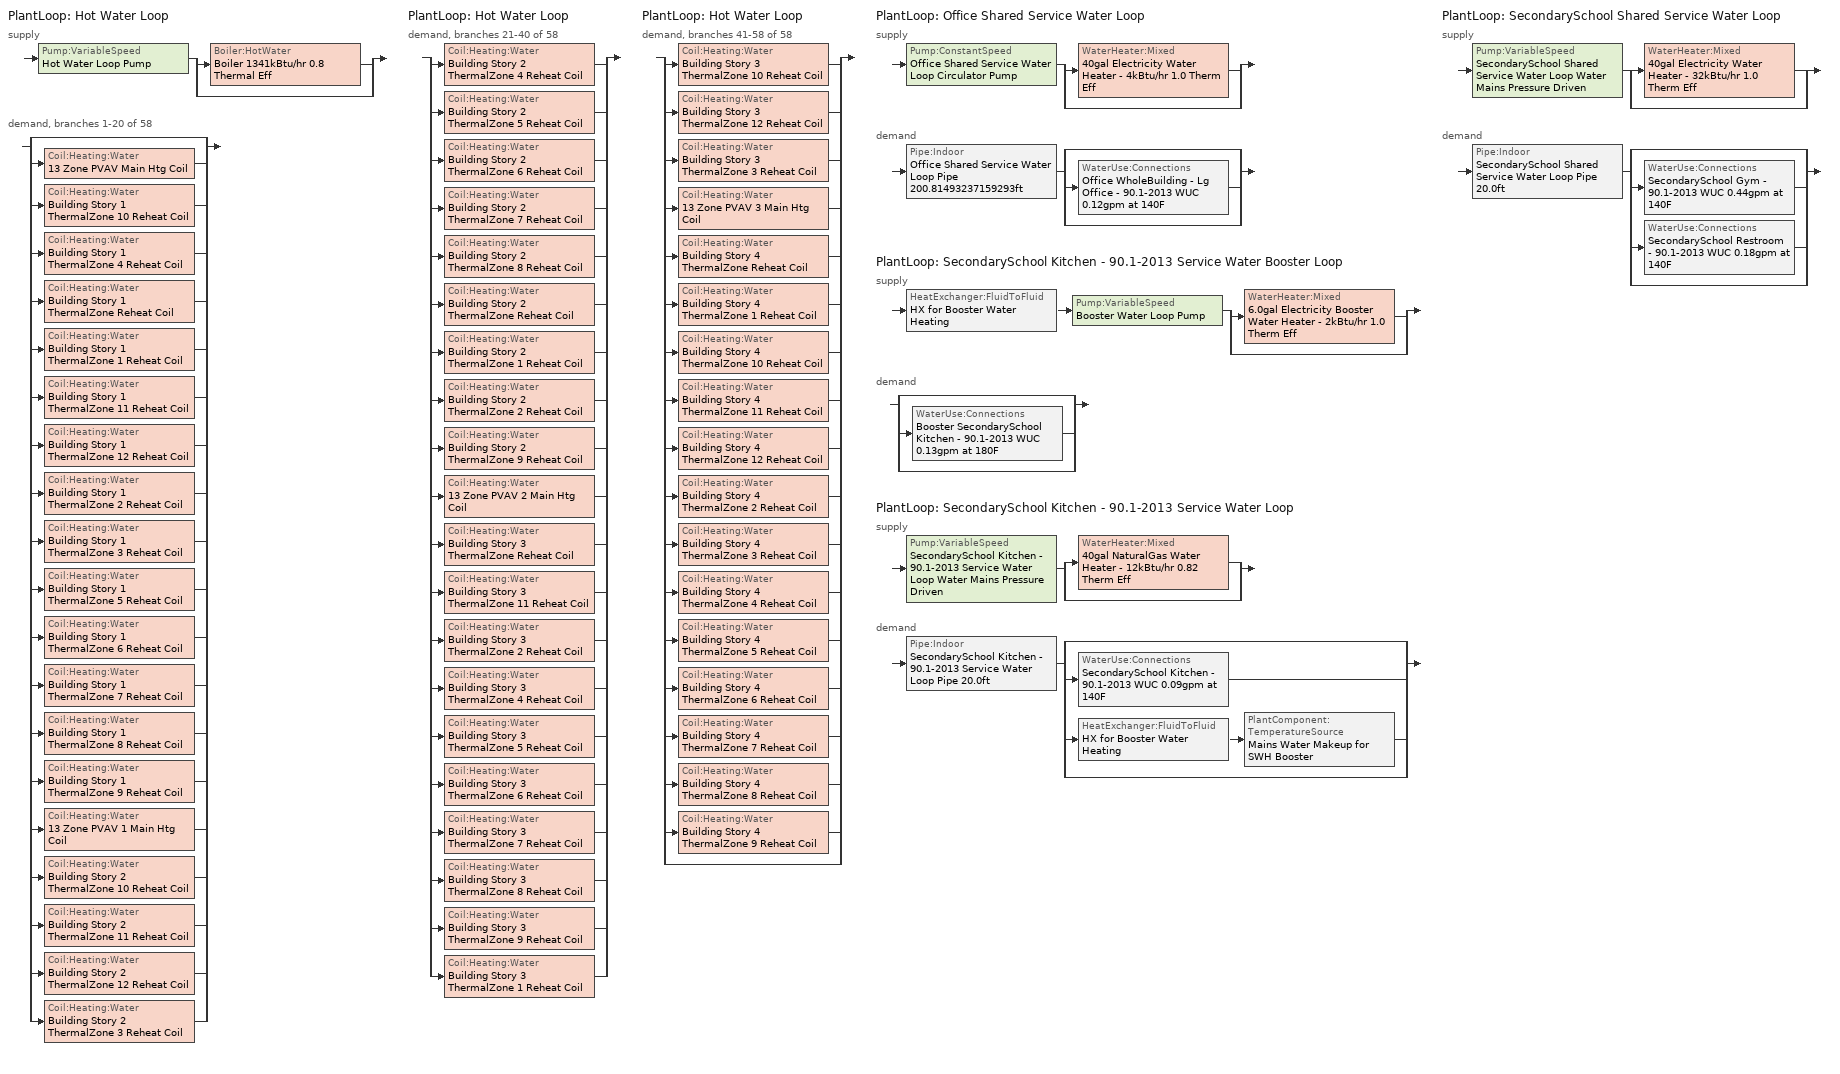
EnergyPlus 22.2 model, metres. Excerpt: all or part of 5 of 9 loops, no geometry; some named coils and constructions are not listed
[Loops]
PlantLoop 'Hot Water Loop'
 supply: Pump:VariableSpeed 'Hot Water Loop Pump' > split
  | Boiler:HotWater 'Boiler 1341kBtu/hr 0.8 Thermal Eff'
  | bypass
 demand, branches 1-20 of 58: split
  | bypass
  | Coil:Heating:Water '13 Zone PVAV Main Htg Coil'
  | Coil:Heating:Water 'Building Story 1 ThermalZone 10 Reheat Coil'
  | Coil:Heating:Water 'Building Story 1 ThermalZone 4 Reheat Coil'
  | Coil:Heating:Water 'Building Story 1 ThermalZone Reheat Coil'
  | Coil:Heating:Water 'Building Story 1 ThermalZone 1 Reheat Coil'
  | Coil:Heating:Water 'Building Story 1 ThermalZone 11 Reheat Coil'
  | Coil:Heating:Water 'Building Story 1 ThermalZone 12 Reheat Coil'
  | Coil:Heating:Water 'Building Story 1 ThermalZone 2 Reheat Coil'
  | Coil:Heating:Water 'Building Story 1 ThermalZone 3 Reheat Coil'
  | Coil:Heating:Water 'Building Story 1 ThermalZone 5 Reheat Coil'
  | Coil:Heating:Water 'Building Story 1 ThermalZone 6 Reheat Coil'
  | Coil:Heating:Water 'Building Story 1 ThermalZone 7 Reheat Coil'
  | Coil:Heating:Water 'Building Story 1 ThermalZone 8 Reheat Coil'
  | Coil:Heating:Water 'Building Story 1 ThermalZone 9 Reheat Coil'
  | Coil:Heating:Water '13 Zone PVAV 1 Main Htg Coil'
  | Coil:Heating:Water 'Building Story 2 ThermalZone 10 Reheat Coil'
  | Coil:Heating:Water 'Building Story 2 ThermalZone 11 Reheat Coil'
  | Coil:Heating:Water 'Building Story 2 ThermalZone 12 Reheat Coil'
  | Coil:Heating:Water 'Building Story 2 ThermalZone 3 Reheat Coil'
PlantLoop 'Hot Water Loop'
 demand, branches 21-40 of 58: split
  | Coil:Heating:Water 'Building Story 2 ThermalZone 4 Reheat Coil'
  | Coil:Heating:Water 'Building Story 2 ThermalZone 5 Reheat Coil'
  | Coil:Heating:Water 'Building Story 2 ThermalZone 6 Reheat Coil'
  | Coil:Heating:Water 'Building Story 2 ThermalZone 7 Reheat Coil'
  | Coil:Heating:Water 'Building Story 2 ThermalZone 8 Reheat Coil'
  | Coil:Heating:Water 'Building Story 2 ThermalZone Reheat Coil'
  | Coil:Heating:Water 'Building Story 2 ThermalZone 1 Reheat Coil'
  | Coil:Heating:Water 'Building Story 2 ThermalZone 2 Reheat Coil'
  | Coil:Heating:Water 'Building Story 2 ThermalZone 9 Reheat Coil'
  | Coil:Heating:Water '13 Zone PVAV 2 Main Htg Coil'
  | Coil:Heating:Water 'Building Story 3 ThermalZone Reheat Coil'
  | Coil:Heating:Water 'Building Story 3 ThermalZone 11 Reheat Coil'
  | Coil:Heating:Water 'Building Story 3 ThermalZone 2 Reheat Coil'
  | Coil:Heating:Water 'Building Story 3 ThermalZone 4 Reheat Coil'
  | Coil:Heating:Water 'Building Story 3 ThermalZone 5 Reheat Coil'
  | Coil:Heating:Water 'Building Story 3 ThermalZone 6 Reheat Coil'
  | Coil:Heating:Water 'Building Story 3 ThermalZone 7 Reheat Coil'
  | Coil:Heating:Water 'Building Story 3 ThermalZone 8 Reheat Coil'
  | Coil:Heating:Water 'Building Story 3 ThermalZone 9 Reheat Coil'
  | Coil:Heating:Water 'Building Story 3 ThermalZone 1 Reheat Coil'
PlantLoop 'Hot Water Loop'
 demand, branches 41-58 of 58: split
  | Coil:Heating:Water 'Building Story 3 ThermalZone 10 Reheat Coil'
  | Coil:Heating:Water 'Building Story 3 ThermalZone 12 Reheat Coil'
  | Coil:Heating:Water 'Building Story 3 ThermalZone 3 Reheat Coil'
  | Coil:Heating:Water '13 Zone PVAV 3 Main Htg Coil'
  | Coil:Heating:Water 'Building Story 4 ThermalZone Reheat Coil'
  | Coil:Heating:Water 'Building Story 4 ThermalZone 1 Reheat Coil'
  | Coil:Heating:Water 'Building Story 4 ThermalZone 10 Reheat Coil'
  | Coil:Heating:Water 'Building Story 4 ThermalZone 11 Reheat Coil'
  | Coil:Heating:Water 'Building Story 4 ThermalZone 12 Reheat Coil'
  | Coil:Heating:Water 'Building Story 4 ThermalZone 2 Reheat Coil'
  | Coil:Heating:Water 'Building Story 4 ThermalZone 3 Reheat Coil'
  | Coil:Heating:Water 'Building Story 4 ThermalZone 4 Reheat Coil'
  | Coil:Heating:Water 'Building Story 4 ThermalZone 5 Reheat Coil'
  | Coil:Heating:Water 'Building Story 4 ThermalZone 6 Reheat Coil'
  | Coil:Heating:Water 'Building Story 4 ThermalZone 7 Reheat Coil'
  | Coil:Heating:Water 'Building Story 4 ThermalZone 8 Reheat Coil'
  | Coil:Heating:Water 'Building Story 4 ThermalZone 9 Reheat Coil'
  | bypass
PlantLoop 'Office Shared Service Water Loop'
 supply: Pump:ConstantSpeed 'Office Shared Service Water Loop Circulator Pump' > split
  | WaterHeater:Mixed '40gal Electricity Water Heater - 4kBtu/hr 1.0 Therm Eff'
  | bypass
 demand: Pipe:Indoor 'Office Shared Service Water Loop Pipe 200.81493237159293ft' > split
  | bypass
  | WaterUse:Connections 'Office WholeBuilding - Lg Office - 90.1-2013 WUC 0.12gpm at 140F'
  | bypass
PlantLoop 'SecondarySchool Kitchen - 90.1-2013 Service Water Booster Loop'
 supply: HeatExchanger:FluidToFluid 'HX for Booster Water Heating' > Pump:VariableSpeed 'Booster Water Loop Pump' > split
  | WaterHeater:Mixed '6.0gal Electricity Booster Water Heater - 2kBtu/hr 1.0 Therm Eff'
  | bypass
 demand: split
  | bypass
  | WaterUse:Connections 'Booster SecondarySchool Kitchen - 90.1-2013 WUC 0.13gpm at 180F'
  | bypass
PlantLoop 'SecondarySchool Kitchen - 90.1-2013 Service Water Loop'
 supply: Pump:VariableSpeed 'SecondarySchool Kitchen - 90.1-2013 Service Water Loop Water Mains Pressure Driven' > split
  | WaterHeater:Mixed '40gal NaturalGas Water Heater - 12kBtu/hr 0.82 Therm Eff'
  | bypass
 demand: Pipe:Indoor 'SecondarySchool Kitchen - 90.1-2013 Service Water Loop Pipe 20.0ft' > split
  | bypass
  | WaterUse:Connections 'SecondarySchool Kitchen - 90.1-2013 WUC 0.09gpm at 140F'
  | HeatExchanger:FluidToFluid 'HX for Booster Water Heating' > PlantComponent:TemperatureSource 'Mains Water Makeup for SWH Booster'
  | bypass
PlantLoop 'SecondarySchool Shared Service Water Loop'
 supply: Pump:VariableSpeed 'SecondarySchool Shared Service Water Loop Water Mains Pressure Driven' > split
  | WaterHeater:Mixed '40gal Electricity Water Heater - 32kBtu/hr 1.0 Therm Eff'
  | bypass
 demand: Pipe:Indoor 'SecondarySchool Shared Service Water Loop Pipe 20.0ft' > split
  | bypass
  | WaterUse:Connections 'SecondarySchool Gym - 90.1-2013 WUC 0.44gpm at 140F'
  | WaterUse:Connections 'SecondarySchool Restroom - 90.1-2013 WUC 0.18gpm at 140F'
  | bypass
[Material] Roughness=Smooth; Thickness {m}=0.001143; Conductivity {W/m-K}=386; Density {kg/m3}=8906.27; Specific Heat {J/kg-K}=385.1856; Thermal Absorptance=0.9; Solar Absorptance=0.7; Visible Absorptance=0.7
Copper pipe 0.75in type L; Copper pipe 0.75in type L 1; Copper pipe 0.75in type L 2
[Construction]
Uninsulated copper pipe 0.75in type L: Copper pipe 0.75in type L
Uninsulated copper pipe 0.75in type L 1: Copper pipe 0.75in type L 1
Uninsulated copper pipe 0.75in type L 2: Copper pipe 0.75in type L 2
[InternalMass] Construction=InteriorFurnishings 1
Name | Zone or ZoneList | Space or SpaceList | Surface Area {m2}
Building Story 1 Space 3 SecondarySchool Mechanical A  - Story Ground Mass; Building Story 1 Space 3 SecondarySchool Mechanical C  - Story Ground Mass | Building Story 1 ThermalZone 3 | Building Story 1 Space 3 | 0.916546
Building Story 1 Space SecondarySchool Mechanical A  - Story Ground Mass; Building Story 1 Space SecondarySchool Mechanical C  - Story Ground Mass | Building Story 1 ThermalZone | Building Story 1 Space | 12.5091
Building Story 1 Space 6 SecondarySchool Mechanical A  - Story Ground Mass; Building Story 1 Space 6 SecondarySchool Mechanical C  - Story Ground Mass | Building Story 1 ThermalZone 6 | Building Story 1 Space 6 | 0.837126
Building Story 1 Space 1 SecondarySchool Mechanical B  - Story Ground Mass | Building Story 1 ThermalZone 1 | Building Story 1 Space 1 | 6.62244
Building Story 1 Space 2 SecondarySchool Mechanical B  - Story Ground Mass | Building Story 1 ThermalZone 2 | Building Story 1 Space 2 | 6.4107
Building Story 1 Space 4 SecondarySchool Mechanical B  - Story Ground Mass | Building Story 1 ThermalZone 4 | Building Story 1 Space 4 | 5.70689
Building Story 1 Space 5 SecondarySchool Mechanical B  - Story Ground Mass | Building Story 1 ThermalZone 5 | Building Story 1 Space 5 | 3.90102
Building Story 1 Space 8 SecondarySchool Mechanical B  - Story Ground Mass | Building Story 1 ThermalZone 8 | Building Story 1 Space 8 | 1.03591
Building Story 1 Space 9 SecondarySchool Mechanical B  - Story Ground Mass | Building Story 1 ThermalZone 9 | Building Story 1 Space 9 | 4.60441
Building Story 1 Space 10 SecondarySchool Mechanical B  - Story Ground Mass | Building Story 1 ThermalZone 10 | Building Story 1 Space 10 | 1.55475
Building Story 1 Space 11 SecondarySchool Mechanical B  - Story Ground Mass | Building Story 1 ThermalZone 11 | Building Story 1 Space 11 | 2.73625
Building Story 1 Space 12 SecondarySchool Mechanical B  - Story Ground Mass | Building Story 1 ThermalZone 12 | Building Story 1 Space 12 | 1.38904
Building Story 1 Space 7 SecondarySchool Mechanical B  - Story Ground Mass | Building Story 1 ThermalZone 7 | Building Story 1 Space 7 | 5.99513
Building Story 1 Space 3 SecondarySchool Mechanical B  - Story Ground Mass | Building Story 1 ThermalZone 3 | Building Story 1 Space 3 | 2.87694
Building Story 1 Space SecondarySchool Mechanical B  - Story Ground Mass | Building Story 1 ThermalZone | Building Story 1 Space | 39.2648
Building Story 1 Space 6 SecondarySchool Mechanical B  - Story Ground Mass | Building Story 1 ThermalZone 6 | Building Story 1 Space 6 | 2.62765
Building Story 1 Space 1 SecondarySchool Mechanical C  - Story Ground Mass | Building Story 1 ThermalZone 1 | Building Story 1 Space 1 | 2.1098
Building Story 1 Space 2 SecondarySchool Mechanical C  - Story Ground Mass | Building Story 1 ThermalZone 2 | Building Story 1 Space 2 | 2.04234
Building Story 1 Space 4 SecondarySchool Mechanical C  - Story Ground Mass | Building Story 1 ThermalZone 4 | Building Story 1 Space 4 | 1.81812
Building Story 1 Space 5 SecondarySchool Mechanical C  - Story Ground Mass | Building Story 1 ThermalZone 5 | Building Story 1 Space 5 | 1.2428
Building Story 1 Space 8 SecondarySchool Mechanical C  - Story Ground Mass | Building Story 1 ThermalZone 8 | Building Story 1 Space 8 | 0.330026
Building Story 1 Space 9 SecondarySchool Mechanical C  - Story Ground Mass | Building Story 1 ThermalZone 9 | Building Story 1 Space 9 | 1.46689
Building Story 1 Space 10 SecondarySchool Mechanical C  - Story Ground Mass | Building Story 1 ThermalZone 10 | Building Story 1 Space 10 | 0.49532
Building Story 1 Space 11 SecondarySchool Mechanical C  - Story Ground Mass | Building Story 1 ThermalZone 11 | Building Story 1 Space 11 | 0.871725
Building Story 1 Space 12 SecondarySchool Mechanical C  - Story Ground Mass | Building Story 1 ThermalZone 12 | Building Story 1 Space 12 | 0.442525
Building Story 1 Space 7 SecondarySchool Mechanical C  - Story Ground Mass | Building Story 1 ThermalZone 7 | Building Story 1 Space 7 | 1.90995
Building Story 1 Space 1 SecondarySchool Office A  - Story Ground Mass | Building Story 1 ThermalZone 1 | Building Story 1 Space 1 | 3.28259
Building Story 1 Space 2 SecondarySchool Office A  - Story Ground Mass | Building Story 1 ThermalZone 2 | Building Story 1 Space 2 | 3.17763
Building Story 1 Space 4 SecondarySchool Office A  - Story Ground Mass | Building Story 1 ThermalZone 4 | Building Story 1 Space 4 | 2.82877
Building Story 1 Space 5 SecondarySchool Office A  - Story Ground Mass | Building Story 1 ThermalZone 5 | Building Story 1 Space 5 | 1.93364
Building Story 1 Space 8 SecondarySchool Office A  - Story Ground Mass | Building Story 1 ThermalZone 8 | Building Story 1 Space 8 | 0.513478
Building Story 1 Space 9 SecondarySchool Office A  - Story Ground Mass | Building Story 1 ThermalZone 9 | Building Story 1 Space 9 | 2.28229
Building Story 1 Space 10 SecondarySchool Office A  - Story Ground Mass | Building Story 1 ThermalZone 10 | Building Story 1 Space 10 | 0.770655
Building Story 1 Space 11 SecondarySchool Office A  - Story Ground Mass | Building Story 1 ThermalZone 11 | Building Story 1 Space 11 | 1.35629
Building Story 1 Space 12 SecondarySchool Office A  - Story Ground Mass | Building Story 1 ThermalZone 12 | Building Story 1 Space 12 | 0.688514
Building Story 1 Space 7 SecondarySchool Office A  - Story Ground Mass | Building Story 1 ThermalZone 7 | Building Story 1 Space 7 | 2.97164
Building Story 1 Space 3 SecondarySchool Office A  - Story Ground Mass | Building Story 1 ThermalZone 3 | Building Story 1 Space 3 | 1.42603
Building Story 1 Space SecondarySchool Office A  - Story Ground Mass | Building Story 1 ThermalZone | Building Story 1 Space | 19.4626
Building Story 1 Space 6 SecondarySchool Office A  - Story Ground Mass | Building Story 1 ThermalZone 6 | Building Story 1 Space 6 | 1.30246
Building Story 1 Space 1 SecondarySchool Office B  - Story Ground Mass | Building Story 1 ThermalZone 1 | Building Story 1 Space 1 | 10.3037
Building Story 1 Space 2 SecondarySchool Office B  - Story Ground Mass | Building Story 1 ThermalZone 2 | Building Story 1 Space 2 | 9.97424
Building Story 1 Space 4 SecondarySchool Office B  - Story Ground Mass | Building Story 1 ThermalZone 4 | Building Story 1 Space 4 | 8.8792
Building Story 1 Space 5 SecondarySchool Office B  - Story Ground Mass | Building Story 1 ThermalZone 5 | Building Story 1 Space 5 | 6.06949
Building Story 1 Space 8 SecondarySchool Office B  - Story Ground Mass | Building Story 1 ThermalZone 8 | Building Story 1 Space 8 | 1.61175
Building Story 1 Space 9 SecondarySchool Office B  - Story Ground Mass | Building Story 1 ThermalZone 9 | Building Story 1 Space 9 | 7.16388
Building Story 1 Space 10 SecondarySchool Office B  - Story Ground Mass | Building Story 1 ThermalZone 10 | Building Story 1 Space 10 | 2.419
Building Story 1 Space 11 SecondarySchool Office B  - Story Ground Mass | Building Story 1 ThermalZone 11 | Building Story 1 Space 11 | 4.25726
Building Story 1 Space 12 SecondarySchool Office B  - Story Ground Mass | Building Story 1 ThermalZone 12 | Building Story 1 Space 12 | 2.16117
Building Story 1 Space 7 SecondarySchool Office B  - Story Ground Mass | Building Story 1 ThermalZone 7 | Building Story 1 Space 7 | 9.32766
Building Story 1 Space 3 SecondarySchool Office B  - Story Ground Mass | Building Story 1 ThermalZone 3 | Building Story 1 Space 3 | 4.47615
Building Story 1 Space SecondarySchool Office B  - Story Ground Mass | Building Story 1 ThermalZone | Building Story 1 Space | 61.0911
[Coil:Heating:Water] Availability Schedule=Always On Discrete; U-Factor Times Area Value {W/K}=Autosize; Maximum Water Flow Rate {m3/s}=Autosize; Performance Input Method=UFactorTimesAreaAndDesignWaterFlowRate; Rated Capacity {W}=Autosize; Rated Inlet Water Temperature {C}=82.2222; Rated Inlet Air Temperature {C}=12.7778; Rated Outlet Water Temperature {C}=71.1111; Rated Outlet Air Temperature {C}=50; Rated Ratio for Air and Water Convection=0.5
Building Story 1 ThermalZone Reheat Coil; Building Story 1 ThermalZone 1 Reheat Coil; Building Story 1 ThermalZone 10 Reheat Coil; Building Story 1 ThermalZone 11 Reheat Coil; Building Story 1 ThermalZone 12 Reheat Coil; Building Story 1 ThermalZone 2 Reheat Coil; Building Story 1 ThermalZone 3 Reheat Coil; Building Story 1 ThermalZone 4 Reheat Coil; Building Story 1 ThermalZone 5 Reheat Coil; Building Story 1 ThermalZone 6 Reheat Coil; Building Story 1 ThermalZone 7 Reheat Coil; Building Story 1 ThermalZone 8 Reheat Coil; Building Story 1 ThermalZone 9 Reheat Coil; Building Story 2 ThermalZone Reheat Coil; Building Story 2 ThermalZone 1 Reheat Coil; Building Story 2 ThermalZone 10 Reheat Coil; Building Story 2 ThermalZone 11 Reheat Coil; Building Story 2 ThermalZone 12 Reheat Coil; Building Story 2 ThermalZone 2 Reheat Coil; Building Story 2 ThermalZone 3 Reheat Coil; Building Story 2 ThermalZone 4 Reheat Coil; Building Story 2 ThermalZone 5 Reheat Coil; Building Story 2 ThermalZone 6 Reheat Coil; Building Story 2 ThermalZone 7 Reheat Coil; Building Story 2 ThermalZone 8 Reheat Coil; Building Story 2 ThermalZone 9 Reheat Coil; Building Story 3 ThermalZone Reheat Coil; Building Story 3 ThermalZone 1 Reheat Coil; Building Story 3 ThermalZone 10 Reheat Coil; Building Story 3 ThermalZone 11 Reheat Coil; Building Story 3 ThermalZone 12 Reheat Coil; Building Story 3 ThermalZone 2 Reheat Coil; Building Story 3 ThermalZone 3 Reheat Coil; Building Story 3 ThermalZone 4 Reheat Coil; Building Story 3 ThermalZone 5 Reheat Coil; Building Story 3 ThermalZone 6 Reheat Coil; Building Story 3 ThermalZone 7 Reheat Coil; Building Story 3 ThermalZone 8 Reheat Coil; Building Story 3 ThermalZone 9 Reheat Coil; Building Story 4 ThermalZone Reheat Coil; Building Story 4 ThermalZone 1 Reheat Coil; Building Story 4 ThermalZone 10 Reheat Coil; Building Story 4 ThermalZone 11 Reheat Coil; Building Story 4 ThermalZone 12 Reheat Coil; Building Story 4 ThermalZone 2 Reheat Coil; Building Story 4 ThermalZone 3 Reheat Coil; Building Story 4 ThermalZone 4 Reheat Coil; Building Story 4 ThermalZone 5 Reheat Coil; Building Story 4 ThermalZone 6 Reheat Coil; Building Story 4 ThermalZone 7 Reheat Coil; Building Story 4 ThermalZone 8 Reheat Coil; Building Story 4 ThermalZone 9 Reheat Coil
[PlantLoop] Fluid Type=Water; Maximum Loop Flow Rate {m3/s}=Autosize; Minimum Loop Flow Rate {m3/s}=0; Plant Loop Volume {m3}=Autocalculate; Load Distribution Scheme=Optimal; Plant Loop Demand Calculation Scheme=SingleSetpoint; Common Pipe Simulation=None
Name | Plant Equipment Operation Scheme | Maximum Loop Temperature {C} | Minimum Loop Temperature {C}
Hot Water Loop | Hot Water Loop Operation Schemes | 100 | 10
Office Shared Service Water Loop | Office Shared Service Water Loop Operation Schemes | 60 | 10
SecondarySchool Kitchen - 90.1-2013 Service Water Booster Loop | SecondarySchool Kitchen - 90.1-2013 Service Water Booster Loop Operation Schemes | 100 | 0
SecondarySchool Kitchen - 90.1-2013 Service Water Loop | SecondarySchool Kitchen - 90.1-2013 Service Water Loop Operation Schemes | 60 | 10
SecondarySchool Shared Service Water Loop | SecondarySchool Shared Service Water Loop Operation Schemes | 60 | 10
[Sizing:Plant] Loop Type=Heating; Sizing Option=NonCoincident; Zone Timesteps in Averaging Window=1; Coincident Sizing Factor Mode=None
Name | Design Loop Exit Temperature {C} | Loop Design Temperature Difference {deltaC}
Hot Water Loop | 82.2222 | 11.1111
Office Shared Service Water Loop; SecondarySchool Kitchen - 90.1-2013 Service Water Loop; SecondarySchool Shared Service Water Loop | 60 | 5
SecondarySchool Kitchen - 90.1-2013 Service Water Booster Loop | 82.2222 | 5
[Pump:VariableSpeed] Design Maximum Flow Rate {m3/s}=Autosize; Fraction of Motor Inefficiencies to Fluid Stream=0; Coefficient 1 of the Part Load Performance Curve=0; Coefficient 2 of the Part Load Performance Curve=3.2485; Coefficient 3 of the Part Load Performance Curve=-4.7443; Coefficient 4 of the Part Load Performance Curve=2.5294; Design Minimum Flow Rate {m3/s}=0; Pump Control Type=Intermittent; Skin Loss Radiative Fraction=0.5; Design Power Sizing Method=PowerPerFlowPerPressure; Design Electric Power per Unit Flow Rate {W/(m3/s)}=348701.1; Design Shaft Power per Unit Flow Rate per Unit Head {W/((m3/s)-Pa)}=1.28205; Design Minimum Flow Rate Fraction=0
Name | Design Pump Head {Pa} | Design Power Consumption {W} | Motor Efficiency
Hot Water Loop Pump | 179344 | Autosize | 0.895
Booster Water Loop Pump | 0 | 0 | 1
SecondarySchool Kitchen - 90.1-2013 Service Water Loop Water Mains Pressure Driven; SecondarySchool Shared Service Water Loop Water Mains Pressure Driven | 0.001 | Autosize | 0.7
[Boiler:HotWater]
Boiler 1341kBtu/hr 0.8 Thermal Eff: Fuel Type=NaturalGas; Nominal Capacity {W}=Autosize; Nominal Thermal Efficiency=0.8; Efficiency Curve Temperature Evaluation Variable=LeavingBoiler; Normalized Boiler Efficiency Curve=Boiler with Minimum Turndown; Design Water Flow Rate {m3/s}=Autosize; Minimum Part Load Ratio=0; Maximum Part Load Ratio=1.2; Optimum Part Load Ratio=1; Water Outlet Upper Temperature Limit {C}=95; Boiler Flow Mode=LeavingSetpointModulated; Parasitic Electric Load {W}=0; Sizing Factor=1
[SetpointManager:Scheduled] Control Variable=Temperature
Name | Schedule | Setpoint Node or NodeList
Hot Water Loop Setpoint Manager | Hot Water Loop Temp - 180F | Hot Water Loop Supply Outlet Node
Service hot water setpoint manager 1 | Service Water Loop Temp - 140F | Office Shared Service Water Loop Supply Outlet Node
Hot water booster setpoint manager | Service Water Booster Temp - 180.00000000000006F | SecondarySchool Kitchen - 90.1-2013 Service Water Booster Loop Supply Outlet Node
Service hot water setpoint manager | Service Water Loop Temp - 140F | SecondarySchool Kitchen - 90.1-2013 Service Water Loop Supply Outlet Node
Service hot water setpoint manager 2 | Service Water Loop Temp - 140F | SecondarySchool Shared Service Water Loop Supply Outlet Node
[PlantEquipmentOperationSchemes] Control Scheme Object Type 1=PlantEquipmentOperation:HeatingLoad; Control Scheme Schedule Name 1=Always On Discrete
Name | Control Scheme Name 1
Hot Water Loop Operation Schemes | Hot Water Loop Heating Operation Scheme
Office Shared Service Water Loop Operation Schemes | Office Shared Service Water Loop Heating Operation Scheme
SecondarySchool Kitchen - 90.1-2013 Service Water Booster Loop Operation Schemes | SecondarySchool Kitchen - 90.1-2013 Service Water Booster Loop Heating Operation Scheme
SecondarySchool Kitchen - 90.1-2013 Service Water Loop Operation Schemes | SecondarySchool Kitchen - 90.1-2013 Service Water Loop Heating Operation Scheme
SecondarySchool Shared Service Water Loop Operation Schemes | SecondarySchool Shared Service Water Loop Heating Operation Scheme
[PlantEquipmentOperation:HeatingLoad] Load Range Lower Limit 1 {W}=0; Load Range Upper Limit 1 {W}=1000000000
Name | Range Equipment List Name 1
Hot Water Loop Heating Operation Scheme | Hot Water Loop Heating Equipment List
Office Shared Service Water Loop Heating Operation Scheme | Office Shared Service Water Loop Heating Equipment List
SecondarySchool Kitchen - 90.1-2013 Service Water Booster Loop Heating Operation Scheme | SecondarySchool Kitchen - 90.1-2013 Service Water Booster Loop Heating Equipment List
SecondarySchool Kitchen - 90.1-2013 Service Water Loop Heating Operation Scheme | SecondarySchool Kitchen - 90.1-2013 Service Water Loop Heating Equipment List
SecondarySchool Shared Service Water Loop Heating Operation Scheme | SecondarySchool Shared Service Water Loop Heating Equipment List
[PlantEquipmentList]
Hot Water Loop Heating Equipment List: Boiler:HotWater, Boiler 1341kBtu/hr 0.8 Thermal Eff
Office Shared Service Water Loop Heating Equipment List: WaterHeater:Mixed, 40gal Electricity Water Heater - 4kBtu/hr 1.0 Therm Eff
SecondarySchool Kitchen - 90.1-2013 Service Water Booster Loop Heating Equipment List: HeatExchanger:FluidToFluid, HX for Booster Water Heating, WaterHeater:Mixed, 6.0gal Electricity Booster Water Heater - 2kBtu/hr 1.0 Therm Eff
SecondarySchool Kitchen - 90.1-2013 Service Water Loop Heating Equipment List: WaterHeater:Mixed, 40gal NaturalGas Water Heater - 12kBtu/hr 0.82 Therm Eff
SecondarySchool Shared Service Water Loop Heating Equipment List: WaterHeater:Mixed, 40gal Electricity Water Heater - 32kBtu/hr 1.0 Therm Eff
[Pump:ConstantSpeed]
Office Shared Service Water Loop Circulator Pump: Design Flow Rate {m3/s}=Autosize; Design Pump Head {Pa}=29890.7; Design Power Consumption {W}=Autosize; Motor Efficiency=0.7; Fraction of Motor Inefficiencies to Fluid Stream=0; Pump Control Type=Intermittent; Design Power Sizing Method=PowerPerFlowPerPressure; Design Electric Power per Unit Flow Rate {W/(m3/s)}=348701.1; Design Shaft Power per Unit Flow Rate per Unit Head {W-s/m3-Pa}=1.28205
[WaterHeater:Mixed] Deadband Temperature Difference {deltaC}=2; Heater Control Type=Cycle; Heater Ignition Minimum Flow Rate {m3/s}=0; Heater Ignition Delay {s}=0; Off Cycle Parasitic Fuel Consumption Rate {W}=0; Off Cycle Parasitic Heat Fraction to Tank=0; On Cycle Parasitic Fuel Consumption Rate {W}=0; On Cycle Parasitic Heat Fraction to Tank=0; Ambient Temperature Indicator=Schedule; Off Cycle Loss Fraction to Zone=1; On Cycle Loss Fraction to Zone=1; Use Side Effectiveness=1; Source Side Effectiveness=1; Use Side Design Flow Rate {m3/s}=Autosize; Source Side Design Flow Rate {m3/s}=Autosize; Indirect Water Heating Recovery Time {hr}=1.5; Source Side Flow Control Mode=IndirectHeatPrimarySetpoint
Name | Tank Volume {m3} | Setpoint Temperature Schedule | Maximum Temperature Limit {C} | Heater Maximum Capacity {W} | Heater Fuel Type | Heater Thermal Efficiency | Off Cycle Parasitic Fuel Type | On Cycle Parasitic Fuel Type | Ambient Temperature Schedule | Off Cycle Loss Coefficient to Ambient Temperature {W/K} | On Cycle Loss Coefficient to Ambient Temperature {W/K}
40gal Electricity Water Heater - 4kBtu/hr 1.0 Therm Eff | 0.151416 | Service Water Loop Temp - 140F | 60 | 1258.01 | Electricity | 1 | Electricity | Electricity | Water Heater Ambient Temp Schedule - 71.6f | 1.20802 | 1.20802
6.0gal Electricity Booster Water Heater - 2kBtu/hr 1.0 Therm Eff | 0.0227125 | Service Water Booster Temp - 180.00000000000006F | 82.2222 | 660.065 | Electricity | 1 | Electricity | Electricity | Water Heater Ambient Temp Schedule - 71.6 | 1.05486 | 1.05486
40gal NaturalGas Water Heater - 12kBtu/hr 0.82 Therm Eff | 0.151416 | Service Water Loop Temp - 140F | 60 | 3437.84 | NaturalGas | 0.82 | NaturalGas | NaturalGas | Water Heater Ambient Temp Schedule - 71.6f | 1.20275 | 1.20275
40gal Electricity Water Heater - 32kBtu/hr 1.0 Therm Eff | 0.151416 | Service Water Loop Temp - 140F | 60 | 9444.32 | Electricity | 1 | Electricity | Electricity | Water Heater Ambient Temp Schedule - 71.6f | 1.20802 | 1.20802
[WaterHeater:Sizing] Design Mode=PeakDraw; Time Storage Can Meet Peak Draw {hr}=0.538503; Time for Tank Recovery {hr}=0; Nominal Tank Volume for Autosizing Plant Connections {m3}=1
40gal Electricity Water Heater - 4kBtu/hr 1.0 Therm Eff; 6.0gal Electricity Booster Water Heater - 2kBtu/hr 1.0 Therm Eff; 40gal NaturalGas Water Heater - 12kBtu/hr 0.82 Therm Eff; 40gal Electricity Water Heater - 32kBtu/hr 1.0 Therm Eff
[Pipe:Indoor] Environment Type=Schedule; Pipe Inside Diameter {m}=0.019939
Name | Construction | Ambient Temperature Schedule | Ambient Air Velocity Schedule | Pipe Length {m}
Office Shared Service Water Loop Pipe 200.81493237159293ft | Uninsulated copper pipe 0.75in type L 1 | Office Shared Service Water Loop Piping Air Temp - 70F | Office Shared Service Water Loop Piping Air Velocity - 0.67mph | 61.2084
SecondarySchool Kitchen - 90.1-2013 Service Water Loop Pipe 20.0ft | Uninsulated copper pipe 0.75in type L | SecondarySchool Kitchen - 90.1-2013 Service Water Loop Piping Air Temp - 70F | SecondarySchool Kitchen - 90.1-2013 Service Water Loop Piping Air Velocity - 0.67mph | 6.096
SecondarySchool Shared Service Water Loop Pipe 20.0ft | Uninsulated copper pipe 0.75in type L 2 | SecondarySchool Shared Service Water Loop Piping Air Temp - 70F | SecondarySchool Shared Service Water Loop Piping Air Velocity - 0.67mph | 6.096
[WaterUse:Connections] Drain Water Heat Exchanger Type=None; Drain Water Heat Exchanger Destination=Plant
Name | Water Use Equipment Name 1
Office WholeBuilding - Lg Office - 90.1-2013 WUC 0.12gpm at 140F | Office WholeBuilding - Lg Office - 90.1-2013 Service Water Use 0.12gpm at 140F
Booster SecondarySchool Kitchen - 90.1-2013 WUC 0.13gpm at 180F | Booster SecondarySchool Kitchen - 90.1-2013 Service Water Use 0.13gpm at 180F
SecondarySchool Kitchen - 90.1-2013 WUC 0.09gpm at 140F | SecondarySchool Kitchen - 90.1-2013 Service Water Use 0.09gpm at 140F
SecondarySchool Gym - 90.1-2013 WUC 0.44gpm at 140F | SecondarySchool Gym - 90.1-2013 Service Water Use 0.44gpm at 140F
SecondarySchool Restroom - 90.1-2013 WUC 0.18gpm at 140F | SecondarySchool Restroom - 90.1-2013 Service Water Use 0.18gpm at 140F
[WaterUse:Equipment] Sensible Fraction Schedule=Fraction Sensible - 0.2; Latent Fraction Schedule=Fraction Latent - 0.05
Name | Peak Flow Rate {m3/s} | Flow Rate Fraction Schedule | Target Temperature Schedule
Office WholeBuilding - Lg Office - 90.1-2013 Service Water Use 0.12gpm at 140F | 7.54148e-06 | OfficeLarge BLDG_SWH_SCH | Mixed Water At Faucet Temp - 140F
Booster SecondarySchool Kitchen - 90.1-2013 Service Water Use 0.13gpm at 180F | 8.49195e-06 | SchoolSecondary BLDG_SWH_SCH | Mixed Water At Faucet Temp - 180F
SecondarySchool Kitchen - 90.1-2013 Service Water Use 0.09gpm at 140F | 5.6613e-06 | SchoolSecondary BLDG_SWH_SCH | Mixed Water At Faucet Temp - 140F
SecondarySchool Gym - 90.1-2013 Service Water Use 0.44gpm at 140F | 2.77637e-05 | SchoolSecondary BLDG_SWH_SCH | Mixed Water At Faucet Temp - 140F
SecondarySchool Restroom - 90.1-2013 Service Water Use 0.18gpm at 140F | 1.11176e-05 | SchoolSecondary BLDG_SWH_SCH | Mixed Water At Faucet Temp - 140F
[HeatExchanger:FluidToFluid]
HX for Booster Water Heating: Loop Demand Side Design Flow Rate {m3/s}=Autosize; Loop Supply Side Design Flow Rate {m3/s}=Autosize; Heat Exchange Model Type=Ideal; Heat Exchanger U-Factor Times Area Value {W/K}=Autosize; Control Type=UncontrolledOn; Minimum Temperature Difference to Activate Heat Exchanger {deltaC}=0.01; Heat Transfer Metering End Use Type=LoopToLoop; Component Override Cooling Control Temperature Mode=Loop; Sizing Factor=1; Operation Minimum Temperature Limit {C}=0; Operation Maximum Temperature Limit {C}=100
[PlantComponent:TemperatureSource]
Mains Water Makeup for SWH Booster: Design Volume Flow Rate {m3/s}=Autosize; Temperature Specification Type=Scheduled; Source Temperature {C}=8; Source Temperature Schedule=Mains Water Temperature
[Schedule:Day:Interval]
Fraction Latent - 0.05 Default: No, 24:00, 0.05
Fraction Sensible - 0.2 Default: No, 24:00, 0.2
Hot Water Loop Temp - 180F Default; Mixed Water At Faucet Temp - 180F Default; Service Water Booster Temp - 180.00000000000006F Default: No, 24:00, 82.2222
Mixed Water At Faucet Temp - 140F Default; Service Water Loop Temp - 140F Default: No, 24:00, 60
Office Shared Service Water Loop Piping Air Temp - 70F Default; SecondarySchool Kitchen - 90.1-2013 Service Water Loop Piping Air Temp - 70F Default; SecondarySchool Shared Service Water Loop Piping Air Temp - 70F Default: No, 24:00, 21.1111
Office Shared Service Water Loop Piping Air Velocity - 0.67mph Default; SecondarySchool Kitchen - 90.1-2013 Service Water Loop Piping Air Velocity - 0.67mph Default; SecondarySchool Shared Service Water Loop Piping Air Velocity - 0.67mph Default: No, 24:00, 0.3
OfficeLarge BLDG_SWH_SCH Default: No, 06:00, 0, 07:00, 0.07, 11:00, 0.04, 13:00, 0.06, 14:00, 0.09, 15:00, 0.06, 21:00, 0.04, 22:00, 0.07, 24:00, 0.04
OfficeLarge BLDG_SWH_SCH SmrDsn|Wkdy Day; OfficeLarge BLDG_SWH_SCH Summer Design Day: No, 06:00, 0, 07:00, 0.07, 08:00, 0.19, 09:00, 0.35, 10:00, 0.38, 11:00, 0.39, 12:00, 0.47, 13:00, 0.57, 14:00, 0.54, 15:00, 0.34, 16:00, 0.33, 17:00, 0.44, 18:00, 0.26, 19:00, 0.21, 20:00, 0.15, 21:00, 0.17, 22:00, 0.08, 24:00, 0.05
OfficeLarge BLDG_SWH_SCH Winter Design Day; OfficeLarge BLDG_SWH_SCH WntrDsn|Sat Day: No, 06:00, 0, 07:00, 0.07, 08:00, 0.11, 09:00, 0.15, 10:00, 0.21, 11:00, 0.19, 12:00, 0.23, 13:00, 0.2, 14:00, 0.19, 15:00, 0.15, 16:00, 0.13, 17:00, 0.14, 21:00, 0.07, 22:00, 0.09, 24:00, 0.05
SchoolSecondary BLDG_SWH_SCH Default; SchoolSecondary BLDG_SWH_SCH Sat Day; SchoolSecondary BLDG_SWH_SCH Sun|Sat Day; SchoolSecondary BLDG_SWH_SCH Sun|Sat Day 1: No, 24:00, 0
SchoolSecondary BLDG_SWH_SCH Summer Design Day: No, 07:00, 0.05, 08:00, 0.1, 09:00, 0.34, 10:00, 0.6, 11:00, 0.63, 12:00, 0.72, 13:00, 0.79, 14:00, 0.83, 15:00, 0.61, 16:00, 0.65, 18:00, 0.1, 19:00, 0.19, 20:00, 0.25, 22:00, 0.22, 23:00, 0.12, 24:00, 0.09
SchoolSecondary BLDG_SWH_SCH Winter Design Day: No, 09:00, 0.03, 13:00, 0.05, 24:00, 0.03
SchoolSecondary BLDG_SWH_SCH Wkdy Day; SchoolSecondary BLDG_SWH_SCH Wkdy Day 2: No, 08:00, 0, 09:00, 0.34, 10:00, 0.6, 11:00, 0.63, 12:00, 0.72, 13:00, 0.79, 14:00, 0.83, 15:00, 0.61, 16:00, 0.65, 18:00, 0.1, 19:00, 0.19, 20:00, 0.25, 24:00, 0
SchoolSecondary BLDG_SWH_SCH Wkdy Day 1: No, 08:00, 0, 18:00, 0.1, 19:00, 0.19, 20:00, 0.25, 24:00, 0
Water Heater Ambient Temp Schedule - 71.6 Default; Water Heater Ambient Temp Schedule - 71.6f Default: No, 24:00, 22
[Schedule:Week:Daily]
Fraction Latent - 0.05 Week Rule - Jan1-Dec31: Fraction Latent - 0.05 Default, Fraction Latent - 0.05 Default, Fraction Latent - 0.05 Default, Fraction Latent - 0.05 Default, Fraction Latent - 0.05 Default, Fraction Latent - 0.05 Default, Fraction Latent - 0.05 Default, Fraction Latent - 0.05 Default, Fraction Latent - 0.05 Default, Fraction Latent - 0.05 Default, Fraction Latent - 0.05 Default, Fraction Latent - 0.05 Default
Fraction Sensible - 0.2 Week Rule - Jan1-Dec31: Fraction Sensible - 0.2 Default, Fraction Sensible - 0.2 Default, Fraction Sensible - 0.2 Default, Fraction Sensible - 0.2 Default, Fraction Sensible - 0.2 Default, Fraction Sensible - 0.2 Default, Fraction Sensible - 0.2 Default, Fraction Sensible - 0.2 Default, Fraction Sensible - 0.2 Default, Fraction Sensible - 0.2 Default, Fraction Sensible - 0.2 Default, Fraction Sensible - 0.2 Default
Hot Water Loop Temp - 180F Week Rule - Jan1-Dec31: Hot Water Loop Temp - 180F Default, Hot Water Loop Temp - 180F Default, Hot Water Loop Temp - 180F Default, Hot Water Loop Temp - 180F Default, Hot Water Loop Temp - 180F Default, Hot Water Loop Temp - 180F Default, Hot Water Loop Temp - 180F Default, Hot Water Loop Temp - 180F Default, Hot Water Loop Temp - 180F Default, Hot Water Loop Temp - 180F Default, Hot Water Loop Temp - 180F Default, Hot Water Loop Temp - 180F Default
Mixed Water At Faucet Temp - 140F Week Rule - Jan1-Dec31: Mixed Water At Faucet Temp - 140F Default, Mixed Water At Faucet Temp - 140F Default, Mixed Water At Faucet Temp - 140F Default, Mixed Water At Faucet Temp - 140F Default, Mixed Water At Faucet Temp - 140F Default, Mixed Water At Faucet Temp - 140F Default, Mixed Water At Faucet Temp - 140F Default, Mixed Water At Faucet Temp - 140F Default, Mixed Water At Faucet Temp - 140F Default, Mixed Water At Faucet Temp - 140F Default, Mixed Water At Faucet Temp - 140F Default, Mixed Water At Faucet Temp - 140F Default
Mixed Water At Faucet Temp - 180F Week Rule - Jan1-Dec31: Mixed Water At Faucet Temp - 180F Default, Mixed Water At Faucet Temp - 180F Default, Mixed Water At Faucet Temp - 180F Default, Mixed Water At Faucet Temp - 180F Default, Mixed Water At Faucet Temp - 180F Default, Mixed Water At Faucet Temp - 180F Default, Mixed Water At Faucet Temp - 180F Default, Mixed Water At Faucet Temp - 180F Default, Mixed Water At Faucet Temp - 180F Default, Mixed Water At Faucet Temp - 180F Default, Mixed Water At Faucet Temp - 180F Default, Mixed Water At Faucet Temp - 180F Default
Office Shared Service Water Loop Piping Air Temp - 70F Week Rule - Jan1-Dec31: Office Shared Service Water Loop Piping Air Temp - 70F Default, Office Shared Service Water Loop Piping Air Temp - 70F Default, Office Shared Service Water Loop Piping Air Temp - 70F Default, Office Shared Service Water Loop Piping Air Temp - 70F Default, Office Shared Service Water Loop Piping Air Temp - 70F Default, Office Shared Service Water Loop Piping Air Temp - 70F Default, Office Shared Service Water Loop Piping Air Temp - 70F Default, Office Shared Service Water Loop Piping Air Temp - 70F Default, Office Shared Service Water Loop Piping Air Temp - 70F Default, Office Shared Service Water Loop Piping Air Temp - 70F Default, Office Shared Service Water Loop Piping Air Temp - 70F Default, Office Shared Service Water Loop Piping Air Temp - 70F Default
Office Shared Service Water Loop Piping Air Velocity - 0.67mph Week Rule - Jan1-Dec31: Office Shared Service Water Loop Piping Air Velocity - 0.67mph Default, Office Shared Service Water Loop Piping Air Velocity - 0.67mph Default, Office Shared Service Water Loop Piping Air Velocity - 0.67mph Default, Office Shared Service Water Loop Piping Air Velocity - 0.67mph Default, Office Shared Service Water Loop Piping Air Velocity - 0.67mph Default, Office Shared Service Water Loop Piping Air Velocity - 0.67mph Default, Office Shared Service Water Loop Piping Air Velocity - 0.67mph Default, Office Shared Service Water Loop Piping Air Velocity - 0.67mph Default, Office Shared Service Water Loop Piping Air Velocity - 0.67mph Default, Office Shared Service Water Loop Piping Air Velocity - 0.67mph Default, Office Shared Service Water Loop Piping Air Velocity - 0.67mph Default, Office Shared Service Water Loop Piping Air Velocity - 0.67mph Default
OfficeLarge BLDG_SWH_SCH Week Rule - Jan1-Jan3: OfficeLarge BLDG_SWH_SCH SmrDsn|Wkdy Day, OfficeLarge BLDG_SWH_SCH SmrDsn|Wkdy Day, OfficeLarge BLDG_SWH_SCH SmrDsn|Wkdy Day, OfficeLarge BLDG_SWH_SCH SmrDsn|Wkdy Day, OfficeLarge BLDG_SWH_SCH SmrDsn|Wkdy Day, OfficeLarge BLDG_SWH_SCH SmrDsn|Wkdy Day, OfficeLarge BLDG_SWH_SCH WntrDsn|Sat Day, OfficeLarge BLDG_SWH_SCH Default, OfficeLarge BLDG_SWH_SCH Summer Design Day, OfficeLarge BLDG_SWH_SCH Winter Design Day, OfficeLarge BLDG_SWH_SCH Default, OfficeLarge BLDG_SWH_SCH Default
OfficeLarge BLDG_SWH_SCH Week Rule - Jan4-Dec31: OfficeLarge BLDG_SWH_SCH Default, OfficeLarge BLDG_SWH_SCH SmrDsn|Wkdy Day, OfficeLarge BLDG_SWH_SCH SmrDsn|Wkdy Day, OfficeLarge BLDG_SWH_SCH SmrDsn|Wkdy Day, OfficeLarge BLDG_SWH_SCH SmrDsn|Wkdy Day, OfficeLarge BLDG_SWH_SCH SmrDsn|Wkdy Day, OfficeLarge BLDG_SWH_SCH WntrDsn|Sat Day, OfficeLarge BLDG_SWH_SCH Default, OfficeLarge BLDG_SWH_SCH Summer Design Day, OfficeLarge BLDG_SWH_SCH Winter Design Day, OfficeLarge BLDG_SWH_SCH Default, OfficeLarge BLDG_SWH_SCH Default
SchoolSecondary BLDG_SWH_SCH Week Rule - Jan1-Jan3: SchoolSecondary BLDG_SWH_SCH Wkdy Day, SchoolSecondary BLDG_SWH_SCH Wkdy Day, SchoolSecondary BLDG_SWH_SCH Wkdy Day, SchoolSecondary BLDG_SWH_SCH Wkdy Day, SchoolSecondary BLDG_SWH_SCH Wkdy Day, SchoolSecondary BLDG_SWH_SCH Wkdy Day, SchoolSecondary BLDG_SWH_SCH Sun|Sat Day, SchoolSecondary BLDG_SWH_SCH Default, SchoolSecondary BLDG_SWH_SCH Summer Design Day, SchoolSecondary BLDG_SWH_SCH Winter Design Day, SchoolSecondary BLDG_SWH_SCH Default, SchoolSecondary BLDG_SWH_SCH Default
SchoolSecondary BLDG_SWH_SCH Week Rule - Jan4-Jun13: SchoolSecondary BLDG_SWH_SCH Sun|Sat Day, SchoolSecondary BLDG_SWH_SCH Wkdy Day, SchoolSecondary BLDG_SWH_SCH Wkdy Day, SchoolSecondary BLDG_SWH_SCH Wkdy Day, SchoolSecondary BLDG_SWH_SCH Wkdy Day, SchoolSecondary BLDG_SWH_SCH Wkdy Day, SchoolSecondary BLDG_SWH_SCH Sun|Sat Day, SchoolSecondary BLDG_SWH_SCH Default, SchoolSecondary BLDG_SWH_SCH Summer Design Day, SchoolSecondary BLDG_SWH_SCH Winter Design Day, SchoolSecondary BLDG_SWH_SCH Default, SchoolSecondary BLDG_SWH_SCH Default
SchoolSecondary BLDG_SWH_SCH Week Rule - Jun14-Jun20: SchoolSecondary BLDG_SWH_SCH Sun|Sat Day, SchoolSecondary BLDG_SWH_SCH Wkdy Day, SchoolSecondary BLDG_SWH_SCH Wkdy Day 1, SchoolSecondary BLDG_SWH_SCH Wkdy Day 1, SchoolSecondary BLDG_SWH_SCH Wkdy Day 1, SchoolSecondary BLDG_SWH_SCH Wkdy Day 1, SchoolSecondary BLDG_SWH_SCH Sun|Sat Day 1, SchoolSecondary BLDG_SWH_SCH Default, SchoolSecondary BLDG_SWH_SCH Summer Design Day, SchoolSecondary BLDG_SWH_SCH Winter Design Day, SchoolSecondary BLDG_SWH_SCH Default, SchoolSecondary BLDG_SWH_SCH Default
SchoolSecondary BLDG_SWH_SCH Week Rule - Jun21-Sep12: SchoolSecondary BLDG_SWH_SCH Sun|Sat Day 1, SchoolSecondary BLDG_SWH_SCH Wkdy Day 1, SchoolSecondary BLDG_SWH_SCH Wkdy Day 1, SchoolSecondary BLDG_SWH_SCH Wkdy Day 1, SchoolSecondary BLDG_SWH_SCH Wkdy Day 1, SchoolSecondary BLDG_SWH_SCH Wkdy Day 1, SchoolSecondary BLDG_SWH_SCH Sun|Sat Day 1, SchoolSecondary BLDG_SWH_SCH Default, SchoolSecondary BLDG_SWH_SCH Summer Design Day, SchoolSecondary BLDG_SWH_SCH Winter Design Day, SchoolSecondary BLDG_SWH_SCH Default, SchoolSecondary BLDG_SWH_SCH Default
SchoolSecondary BLDG_SWH_SCH Week Rule - Sep13-Sep19: SchoolSecondary BLDG_SWH_SCH Sun|Sat Day 1, SchoolSecondary BLDG_SWH_SCH Wkdy Day 1, SchoolSecondary BLDG_SWH_SCH Wkdy Day 1, SchoolSecondary BLDG_SWH_SCH Wkdy Day 2, SchoolSecondary BLDG_SWH_SCH Wkdy Day 2, SchoolSecondary BLDG_SWH_SCH Wkdy Day 2, SchoolSecondary BLDG_SWH_SCH Sat Day, SchoolSecondary BLDG_SWH_SCH Default, SchoolSecondary BLDG_SWH_SCH Summer Design Day, SchoolSecondary BLDG_SWH_SCH Winter Design Day, SchoolSecondary BLDG_SWH_SCH Default, SchoolSecondary BLDG_SWH_SCH Default
SchoolSecondary BLDG_SWH_SCH Week Rule - Sep20-Dec31: SchoolSecondary BLDG_SWH_SCH Default, SchoolSecondary BLDG_SWH_SCH Wkdy Day 2, SchoolSecondary BLDG_SWH_SCH Wkdy Day 2, SchoolSecondary BLDG_SWH_SCH Wkdy Day 2, SchoolSecondary BLDG_SWH_SCH Wkdy Day 2, SchoolSecondary BLDG_SWH_SCH Wkdy Day 2, SchoolSecondary BLDG_SWH_SCH Sat Day, SchoolSecondary BLDG_SWH_SCH Default, SchoolSecondary BLDG_SWH_SCH Summer Design Day, SchoolSecondary BLDG_SWH_SCH Winter Design Day, SchoolSecondary BLDG_SWH_SCH Default, SchoolSecondary BLDG_SWH_SCH Default
SecondarySchool Kitchen - 90.1-2013 Service Water Loop Piping Air Temp - 70F Week Rule - Jan1-Dec31: SecondarySchool Kitchen - 90.1-2013 Service Water Loop Piping Air Temp - 70F Default, SecondarySchool Kitchen - 90.1-2013 Service Water Loop Piping Air Temp - 70F Default, SecondarySchool Kitchen - 90.1-2013 Service Water Loop Piping Air Temp - 70F Default, SecondarySchool Kitchen - 90.1-2013 Service Water Loop Piping Air Temp - 70F Default, SecondarySchool Kitchen - 90.1-2013 Service Water Loop Piping Air Temp - 70F Default, SecondarySchool Kitchen - 90.1-2013 Service Water Loop Piping Air Temp - 70F Default, SecondarySchool Kitchen - 90.1-2013 Service Water Loop Piping Air Temp - 70F Default, SecondarySchool Kitchen - 90.1-2013 Service Water Loop Piping Air Temp - 70F Default, SecondarySchool Kitchen - 90.1-2013 Service Water Loop Piping Air Temp - 70F Default, SecondarySchool Kitchen - 90.1-2013 Service Water Loop Piping Air Temp - 70F Default, SecondarySchool Kitchen - 90.1-2013 Service Water Loop Piping Air Temp - 70F Default, SecondarySchool Kitchen - 90.1-2013 Service Water Loop Piping Air Temp - 70F Default
SecondarySchool Kitchen - 90.1-2013 Service Water Loop Piping Air Velocity - 0.67mph Week Rule - Jan1-Dec31: SecondarySchool Kitchen - 90.1-2013 Service Water Loop Piping Air Velocity - 0.67mph Default, SecondarySchool Kitchen - 90.1-2013 Service Water Loop Piping Air Velocity - 0.67mph Default, SecondarySchool Kitchen - 90.1-2013 Service Water Loop Piping Air Velocity - 0.67mph Default, SecondarySchool Kitchen - 90.1-2013 Service Water Loop Piping Air Velocity - 0.67mph Default, SecondarySchool Kitchen - 90.1-2013 Service Water Loop Piping Air Velocity - 0.67mph Default, SecondarySchool Kitchen - 90.1-2013 Service Water Loop Piping Air Velocity - 0.67mph Default, SecondarySchool Kitchen - 90.1-2013 Service Water Loop Piping Air Velocity - 0.67mph Default, SecondarySchool Kitchen - 90.1-2013 Service Water Loop Piping Air Velocity - 0.67mph Default, SecondarySchool Kitchen - 90.1-2013 Service Water Loop Piping Air Velocity - 0.67mph Default, SecondarySchool Kitchen - 90.1-2013 Service Water Loop Piping Air Velocity - 0.67mph Default, SecondarySchool Kitchen - 90.1-2013 Service Water Loop Piping Air Velocity - 0.67mph Default, SecondarySchool Kitchen - 90.1-2013 Service Water Loop Piping Air Velocity - 0.67mph Default
SecondarySchool Shared Service Water Loop Piping Air Temp - 70F Week Rule - Jan1-Dec31: SecondarySchool Shared Service Water Loop Piping Air Temp - 70F Default, SecondarySchool Shared Service Water Loop Piping Air Temp - 70F Default, SecondarySchool Shared Service Water Loop Piping Air Temp - 70F Default, SecondarySchool Shared Service Water Loop Piping Air Temp - 70F Default, SecondarySchool Shared Service Water Loop Piping Air Temp - 70F Default, SecondarySchool Shared Service Water Loop Piping Air Temp - 70F Default, SecondarySchool Shared Service Water Loop Piping Air Temp - 70F Default, SecondarySchool Shared Service Water Loop Piping Air Temp - 70F Default, SecondarySchool Shared Service Water Loop Piping Air Temp - 70F Default, SecondarySchool Shared Service Water Loop Piping Air Temp - 70F Default, SecondarySchool Shared Service Water Loop Piping Air Temp - 70F Default, SecondarySchool Shared Service Water Loop Piping Air Temp - 70F Default
SecondarySchool Shared Service Water Loop Piping Air Velocity - 0.67mph Week Rule - Jan1-Dec31: SecondarySchool Shared Service Water Loop Piping Air Velocity - 0.67mph Default, SecondarySchool Shared Service Water Loop Piping Air Velocity - 0.67mph Default, SecondarySchool Shared Service Water Loop Piping Air Velocity - 0.67mph Default, SecondarySchool Shared Service Water Loop Piping Air Velocity - 0.67mph Default, SecondarySchool Shared Service Water Loop Piping Air Velocity - 0.67mph Default, SecondarySchool Shared Service Water Loop Piping Air Velocity - 0.67mph Default, SecondarySchool Shared Service Water Loop Piping Air Velocity - 0.67mph Default, SecondarySchool Shared Service Water Loop Piping Air Velocity - 0.67mph Default, SecondarySchool Shared Service Water Loop Piping Air Velocity - 0.67mph Default, SecondarySchool Shared Service Water Loop Piping Air Velocity - 0.67mph Default, SecondarySchool Shared Service Water Loop Piping Air Velocity - 0.67mph Default, SecondarySchool Shared Service Water Loop Piping Air Velocity - 0.67mph Default
Service Water Booster Temp - 180.00000000000006F Week Rule - Jan1-Dec31: Service Water Booster Temp - 180.00000000000006F Default, Service Water Booster Temp - 180.00000000000006F Default, Service Water Booster Temp - 180.00000000000006F Default, Service Water Booster Temp - 180.00000000000006F Default, Service Water Booster Temp - 180.00000000000006F Default, Service Water Booster Temp - 180.00000000000006F Default, Service Water Booster Temp - 180.00000000000006F Default, Service Water Booster Temp - 180.00000000000006F Default, Service Water Booster Temp - 180.00000000000006F Default, Service Water Booster Temp - 180.00000000000006F Default, Service Water Booster Temp - 180.00000000000006F Default, Service Water Booster Temp - 180.00000000000006F Default
Service Water Loop Temp - 140F Week Rule - Jan1-Dec31: Service Water Loop Temp - 140F Default, Service Water Loop Temp - 140F Default, Service Water Loop Temp - 140F Default, Service Water Loop Temp - 140F Default, Service Water Loop Temp - 140F Default, Service Water Loop Temp - 140F Default, Service Water Loop Temp - 140F Default, Service Water Loop Temp - 140F Default, Service Water Loop Temp - 140F Default, Service Water Loop Temp - 140F Default, Service Water Loop Temp - 140F Default, Service Water Loop Temp - 140F Default
Water Heater Ambient Temp Schedule - 71.6 Week Rule - Jan1-Dec31: Water Heater Ambient Temp Schedule - 71.6 Default, Water Heater Ambient Temp Schedule - 71.6 Default, Water Heater Ambient Temp Schedule - 71.6 Default, Water Heater Ambient Temp Schedule - 71.6 Default, Water Heater Ambient Temp Schedule - 71.6 Default, Water Heater Ambient Temp Schedule - 71.6 Default, Water Heater Ambient Temp Schedule - 71.6 Default, Water Heater Ambient Temp Schedule - 71.6 Default, Water Heater Ambient Temp Schedule - 71.6 Default, Water Heater Ambient Temp Schedule - 71.6 Default, Water Heater Ambient Temp Schedule - 71.6 Default, Water Heater Ambient Temp Schedule - 71.6 Default
Water Heater Ambient Temp Schedule - 71.6f Week Rule - Jan1-Dec31: Water Heater Ambient Temp Schedule - 71.6f Default, Water Heater Ambient Temp Schedule - 71.6f Default, Water Heater Ambient Temp Schedule - 71.6f Default, Water Heater Ambient Temp Schedule - 71.6f Default, Water Heater Ambient Temp Schedule - 71.6f Default, Water Heater Ambient Temp Schedule - 71.6f Default, Water Heater Ambient Temp Schedule - 71.6f Default, Water Heater Ambient Temp Schedule - 71.6f Default, Water Heater Ambient Temp Schedule - 71.6f Default, Water Heater Ambient Temp Schedule - 71.6f Default, Water Heater Ambient Temp Schedule - 71.6f Default, Water Heater Ambient Temp Schedule - 71.6f Default
[Schedule:Year]
Fraction Latent - 0.05: Fraction Latent - 0.05 Week Rule - Jan1-Dec31, 1, 1, 12, 31
Fraction Sensible - 0.2: Fraction Sensible - 0.2 Week Rule - Jan1-Dec31, 1, 1, 12, 31
Hot Water Loop Temp - 180F: Hot Water Loop Temp - 180F Week Rule - Jan1-Dec31, 1, 1, 12, 31
Mixed Water At Faucet Temp - 140F: Mixed Water At Faucet Temp - 140F Week Rule - Jan1-Dec31, 1, 1, 12, 31
Mixed Water At Faucet Temp - 180F: Mixed Water At Faucet Temp - 180F Week Rule - Jan1-Dec31, 1, 1, 12, 31
Office Shared Service Water Loop Piping Air Temp - 70F: Office Shared Service Water Loop Piping Air Temp - 70F Week Rule - Jan1-Dec31, 1, 1, 12, 31
Office Shared Service Water Loop Piping Air Velocity - 0.67mph: Office Shared Service Water Loop Piping Air Velocity - 0.67mph Week Rule - Jan1-Dec31, 1, 1, 12, 31
OfficeLarge BLDG_SWH_SCH: OfficeLarge BLDG_SWH_SCH Week Rule - Jan1-Jan3, 1, 1, 1, 3, OfficeLarge BLDG_SWH_SCH Week Rule - Jan4-Dec31, 1, 4, 12, 31
SchoolSecondary BLDG_SWH_SCH: SchoolSecondary BLDG_SWH_SCH Week Rule - Jan1-Jan3, 1, 1, 1, 3, SchoolSecondary BLDG_SWH_SCH Week Rule - Jan4-Jun13, 1, 4, 6, 13, SchoolSecondary BLDG_SWH_SCH Week Rule - Jun14-Jun20, 6, 14, 6, 20, SchoolSecondary BLDG_SWH_SCH Week Rule - Jun21-Sep12, 6, 21, 9, 12, SchoolSecondary BLDG_SWH_SCH Week Rule - Sep13-Sep19, 9, 13, 9, 19, SchoolSecondary BLDG_SWH_SCH Week Rule - Sep20-Dec31, 9, 20, 12, 31
SecondarySchool Kitchen - 90.1-2013 Service Water Loop Piping Air Temp - 70F: SecondarySchool Kitchen - 90.1-2013 Service Water Loop Piping Air Temp - 70F Week Rule - Jan1-Dec31, 1, 1, 12, 31
SecondarySchool Kitchen - 90.1-2013 Service Water Loop Piping Air Velocity - 0.67mph: SecondarySchool Kitchen - 90.1-2013 Service Water Loop Piping Air Velocity - 0.67mph Week Rule - Jan1-Dec31, 1, 1, 12, 31
SecondarySchool Shared Service Water Loop Piping Air Temp - 70F: SecondarySchool Shared Service Water Loop Piping Air Temp - 70F Week Rule - Jan1-Dec31, 1, 1, 12, 31
SecondarySchool Shared Service Water Loop Piping Air Velocity - 0.67mph: SecondarySchool Shared Service Water Loop Piping Air Velocity - 0.67mph Week Rule - Jan1-Dec31, 1, 1, 12, 31
Service Water Booster Temp - 180.00000000000006F: Service Water Booster Temp - 180.00000000000006F Week Rule - Jan1-Dec31, 1, 1, 12, 31
Service Water Loop Temp - 140F: Service Water Loop Temp - 140F Week Rule - Jan1-Dec31, 1, 1, 12, 31
Water Heater Ambient Temp Schedule - 71.6: Water Heater Ambient Temp Schedule - 71.6 Week Rule - Jan1-Dec31, 1, 1, 12, 31
Water Heater Ambient Temp Schedule - 71.6f: Water Heater Ambient Temp Schedule - 71.6f Week Rule - Jan1-Dec31, 1, 1, 12, 31
[Schedule:Constant]
Name | Hourly Value
Always On Discrete | 1
Mains Water Temperature | 10
[Curve:Cubic]
Boiler with Minimum Turndown: Coefficient1 Constant=0.7791; Coefficient2 x=1.4745; Coefficient3 x**2=-2.5795; Coefficient4 x**3=1.3467; Minimum Value of x {BasedOnField A2}=0; Maximum Value of x {BasedOnField A2}=1.3
